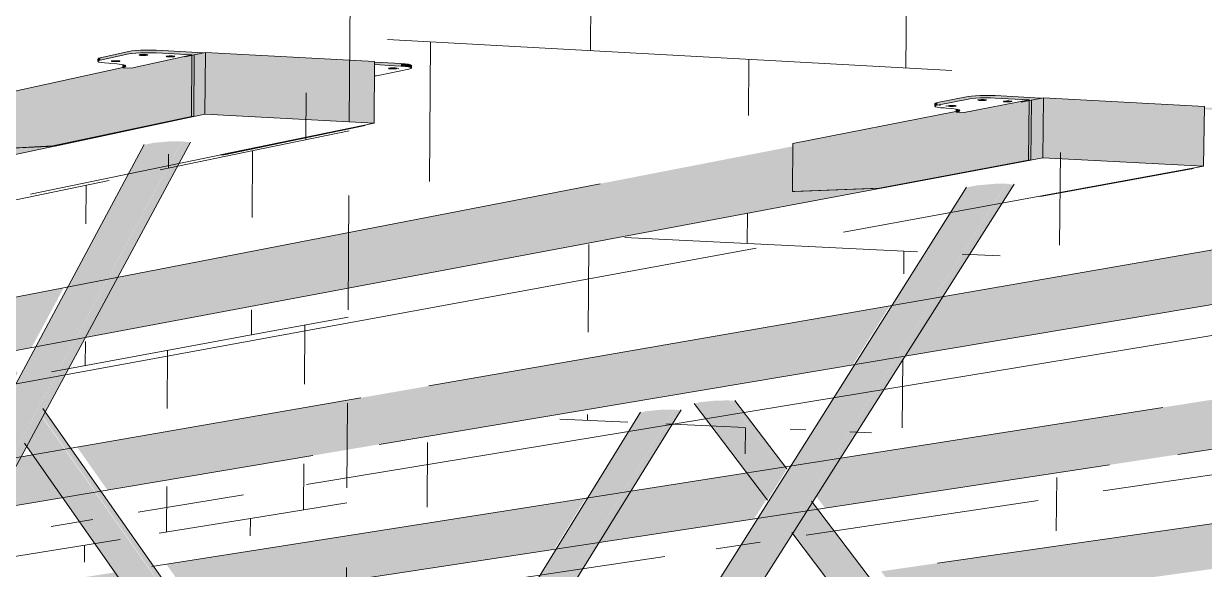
# Model space of a CAD drawing. Header units: inches. Extents: x -4126 to 2305, y -1116 to 12338.
# Drawn here: x 1847.194 to 1847.2845, y -788.2833 to -788.2414 of the extents above; entities that cross this region are included whole.
import ezdxf

# ---------------------------------------------------------------- set-up
doc = ezdxf.new("R2010")
doc.units = ezdxf.units.IN
doc.header["$MEASUREMENT"] = 0
for name, color, linetype, lineweight in [('A-WALL', 113, 'Continuous', 13), ('A-WALL-PATT', 111, 'Continuous', 60), ('S-BEAM', 12, 'Continuous', 9)]:
    doc.layers.add(name, color=color, linetype=linetype, lineweight=lineweight)

# ---------------------------------------------------------------- blocks, each defined once
blk = doc.blocks.new('FP_239-PERSPECTIVE AT RAMP')
at = {"layer": 'A-WALL-PATT', "lineweight": 9}
for p, q in [((-8995.502806, -788.250335), (-8995.502784, -788.246744)), ((-8995.506089, -788.251012), (-8995.499489, -788.24965)), ((-8995.506173, -788.265151), (-8995.499583, -788.263939)), ((-8995.502924, -788.269087), (-8995.502895, -788.264548)), ((-8995.502984, -788.278724), (-8995.502962, -788.275176)), ((-8995.506257, -788.279252), (-8995.499677, -788.27819))]:
    blk.add_line(p, q, dxfattribs=at)
blk = doc.blocks.new('FP_240-PERSPECTIVE AT RAMP')
at = {"layer": 'A-WALL-PATT', "lineweight": 9}
for p, q in [((-8995.480992, -788.243499), (-8995.480874, -788.229258)), ((-8995.456806, -788.24482), (-8995.456658, -788.230719)), ((-8995.496564, -788.242648), (-8995.453273, -788.245014)), ((-8995.493338, -788.253542), (-8995.493262, -788.242828)), ((-8995.468881, -788.24848), (-8995.46884, -788.244163)), ((-8995.445039, -788.258406), (-8995.444956, -788.25132)), ((-8995.468973, -788.258296), (-8995.468952, -788.255996)), ((-8995.478362, -788.257836), (-8995.455909, -788.258936)), ((-8995.48117, -788.26509), (-8995.481115, -788.258374)), ((-8995.456973, -788.260614), (-8995.456955, -788.258884)), ((-8995.452498, -788.259103), (-8995.449577, -788.259246)), ((-8995.457097, -788.272416), (-8995.457042, -788.26716)), ((-8995.481227, -788.271866), (-8995.481223, -788.271396)), ((-8995.48333, -788.271775), (-8995.478139, -788.272)), ((-8995.475206, -788.272127), (-8995.469143, -788.27239)), ((-8995.469125, -788.274427), (-8995.469107, -788.272437)), ((-8995.465677, -788.27254), (-8995.464483, -788.272592)), ((-8995.461108, -788.272738), (-8995.459451, -788.27281)), ((-8995.493517, -788.278507), (-8995.493481, -788.273543)), ((-8995.445294, -788.280321), (-8995.445247, -788.276227))]:
    blk.add_line(p, q, dxfattribs=at)
blk = doc.blocks.new('FP_241-PERSPECTIVE AT RAMP')
at = {"layer": 'A-WALL-PATT', "lineweight": 9}
for p, q in [((-8995.513998, -788.252646), (-8995.506089, -788.251012)), ((-8995.51335, -788.252512), (-8995.513345, -788.25144)), ((-8995.506934, -788.256292), (-8995.506904, -788.251181)), ((-8995.567893, -788.263774), (-8995.517897, -788.253451)), ((-8995.519679, -788.256786), (-8995.519665, -788.253816)), ((-8995.506987, -788.265301), (-8995.506975, -788.263367)), ((-8995.522316, -788.26812), (-8995.506173, -788.265151)), ((-8995.51973, -788.267645), (-8995.519721, -788.265797)), ((-8995.513447, -788.270947), (-8995.513424, -788.266485)), ((-8995.513497, -788.280421), (-8995.513479, -788.276933)), ((-8995.514053, -788.280511), (-8995.506257, -788.279252)), ((-8995.507077, -788.280716), (-8995.507069, -788.279384)), ((-8995.530394, -788.283149), (-8995.517047, -788.280995)), ((-8995.5198, -788.282743), (-8995.519794, -788.281438))]:
    blk.add_line(p, q, dxfattribs=at)

msp = doc.modelspace()

# ---------------------------------------------------------------- hatches: boundary and pattern name
at = {"layer": 'S-BEAM'}
for points in [[(1847.199839, -788.244237), (1847.202025, -788.243752), (1847.202026, -788.243554), (1847.19984, -788.24404)], [(1847.202025, -788.243752), (1847.202258, -788.243713), (1847.203335, -788.243651), (1847.204119, -788.243627), (1847.204096, -788.243469), (1847.202875, -788.243467), (1847.202026, -788.243554), (1847.202025, -788.243711)], [(1847.207012, -788.248559), (1847.207038, -788.243824), (1847.207718, -788.243664), (1847.204119, -788.243469), (1847.204118, -788.243667), (1847.206866, -788.243865), (1847.206867, -788.248552)], [(1847.190004, -788.251112), (1847.196207, -788.250808), (1847.206841, -788.24855), (1847.206824, -788.243824), (1847.202217, -788.244837), (1847.201538, -788.244791), (1847.190019, -788.247328), (1847.190006, -788.250779)], [(1847.199702, -788.24428), (1847.199839, -788.244237), (1847.199839, -788.24404), (1847.199703, -788.244083), (1847.199702, -788.244264)], [(1847.201032, -788.24434), (1847.201265, -788.244286), (1847.201245, -788.24427), (1847.200755, -788.244278), (1847.200756, -788.244327), (1847.200946, -788.244339)], [(1847.203176, -788.243866), (1847.203461, -788.243813), (1847.203411, -788.243798), (1847.203006, -788.243791), (1847.202877, -788.24385), (1847.20309, -788.243865)], [(1847.205235, -788.243977), (1847.20552, -788.243924), (1847.20547, -788.243909), (1847.205065, -788.243902), (1847.204938, -788.243961), (1847.205149, -788.243976)], [(1847.220848, -788.249053), (1847.22088, -788.244336), (1847.207897, -788.243635), (1847.207898, -788.248379), (1847.220005, -788.249009)], [(1847.201569, -788.244803), (1847.201764, -788.244742), (1847.201716, -788.244607), (1847.20157, -788.244607), (1847.201569, -788.244795)], [(1847.222291, -788.244893), (1847.222576, -788.244842), (1847.222565, -788.244832), (1847.222174, -788.244817), (1847.221998, -788.244878), (1847.222205, -788.244893)], [(1847.223696, -788.24482), (1847.223696, -788.244623), (1847.223633, -788.244579), (1847.223218, -788.244506), (1847.222892, -788.244523), (1847.222892, -788.244678), (1847.223634, -788.244777)], [(1847.264032, -788.247674), (1847.266386, -788.247213), (1847.266388, -788.247021), (1847.264034, -788.247482)], [(1847.266386, -788.247213), (1847.267213, -788.247133), (1847.268102, -788.24712), (1847.268465, -788.24709), (1847.268465, -788.24694), (1847.267314, -788.246935), (1847.266388, -788.247021), (1847.266386, -788.247174)], [(1847.271185, -788.251896), (1847.271238, -788.247282), (1847.271972, -788.247129), (1847.268467, -788.24694), (1847.268465, -788.247133), (1847.271075, -788.247316), (1847.271022, -788.251887), (1847.271077, -788.25189)], [(1847.284438, -788.252365), (1847.284496, -788.247768), (1847.272162, -788.247103), (1847.272109, -788.251723), (1847.283555, -788.252319)], [(1847.252909, -788.254298), (1847.259589, -788.254031), (1847.271022, -788.251887), (1847.27103, -788.247282), (1847.265883, -788.248231), (1847.265321, -788.248201), (1847.252945, -788.250608), (1847.252943, -788.250837)], [(1847.263824, -788.247758), (1847.263933, -788.2477), (1847.264032, -788.247674), (1847.264032, -788.247483), (1847.263826, -788.247566), (1847.263824, -788.247748)], [(1847.265148, -788.247772), (1847.265434, -788.247722), (1847.265386, -788.247706), (1847.264917, -788.247713), (1847.264919, -788.247764), (1847.265137, -788.247772)], [(1847.265459, -788.248212), (1847.265753, -788.248094), (1847.265676, -788.248023), (1847.26548, -788.248016), (1847.26546, -788.248056), (1847.265459, -788.248183)], [(1847.267455, -788.247322), (1847.267743, -788.247272), (1847.267695, -788.247255), (1847.267224, -788.247259), (1847.267225, -788.247313), (1847.267372, -788.247321)], [(1847.269411, -788.247427), (1847.269699, -788.247387), (1847.269652, -788.24736), (1847.26918, -788.247365), (1847.269205, -788.24742), (1847.269329, -788.247426)], [(1847.1702, -788.312355), (1847.172979, -788.312017), (1847.206089, -788.250449), (1847.205252, -788.250449), (1847.203926, -788.250565), (1847.203315, -788.250695), (1847.203177, -788.250757), (1847.170429, -788.311927)], [(1847.172979, -788.312017), (1847.173673, -788.311923), (1847.206709, -788.250569), (1847.206613, -788.250516), (1847.2061, -788.25045), (1847.173586, -788.310889)], [(1847.22829, -788.314279), (1847.231218, -788.313968), (1847.269314, -788.253706), (1847.268492, -788.253706), (1847.267097, -788.253825), (1847.266428, -788.253951), (1847.266187, -788.254073), (1847.22881, -788.313452)], [(1847.231218, -788.313968), (1847.231827, -788.313896), (1847.269847, -788.253822), (1847.269786, -788.25377), (1847.269324, -788.253706), (1847.231534, -788.313467)]]:
    msp.add_hatch(color=256, dxfattribs=at).paths.add_polyline_path(points, flags=0)
h = msp.add_hatch(color=256, dxfattribs=at)
h.paths.add_polyline_path([(1846.959864, -788.301005), (1846.966969, -788.299497), (1846.966907, -788.29661), (1846.956828, -788.298825), (1846.956184, -788.300856), (1846.95905, -788.300972)], flags=0)
h.paths.add_polyline_path([(1846.953558, -788.300749), (1846.953965, -788.299455), (1846.952865, -788.299696), (1846.953289, -788.300738)], flags=0)
h.paths.add_polyline_path([(1846.969894, -788.298877), (1846.97554, -788.297679), (1846.976071, -788.296096), (1846.975481, -788.294725), (1846.969845, -788.295964), (1846.969891, -788.298674)], flags=0)
h.paths.add_polyline_path([(1846.979282, -788.296885), (1846.987081, -788.29523), (1846.985851, -788.292445), (1846.979214, -788.293905), (1846.9787, -788.295542)], flags=0)
h.paths.add_polyline_path([(1846.990871, -788.294425), (1846.995673, -788.293406), (1846.99687, -788.290023), (1846.990825, -788.291352), (1846.990842, -788.292452)], flags=0)
h.paths.add_polyline_path([(1846.99891, -788.292719), (1847.011035, -788.290146), (1847.010993, -788.286919), (1847.000127, -788.289307), (1846.998972, -788.292544)], flags=0)
h.paths.add_polyline_path([(1847.014273, -788.289459), (1847.01576, -788.289144), (1847.017086, -788.285579), (1847.014232, -788.286207), (1847.014233, -788.286272)], flags=0)
h.paths.add_polyline_path([(1847.01866, -788.288528), (1847.025338, -788.287111), (1847.02388, -788.284086), (1847.020005, -788.284938), (1847.019482, -788.286333)], flags=0)
h.paths.add_polyline_path([(1847.028308, -788.286481), (1847.02985, -788.286154), (1847.028364, -788.2831), (1847.026832, -788.283437), (1847.028286, -788.286436)], flags=0)
h.paths.add_polyline_path([(1847.032392, -788.285614), (1847.049544, -788.281975), (1847.051102, -788.278102), (1847.03089, -788.282545)], flags=0)
h.paths.add_polyline_path([(1847.05329, -788.28118), (1847.065243, -788.278643), (1847.066915, -788.274626), (1847.054875, -788.277273)], flags=0)
h.paths.add_polyline_path([(1847.068544, -788.277943), (1847.08283, -788.274911), (1847.080993, -788.271532), (1847.07024, -788.273895), (1847.070166, -788.274072)], flags=0)
h.paths.add_polyline_path([(1847.085688, -788.274305), (1847.127603, -788.26541), (1847.129768, -788.26081), (1847.08383, -788.270908), (1847.085665, -788.274263)], flags=0)
h.paths.add_polyline_path([(1847.13143, -788.264598), (1847.196188, -788.250825), (1847.190005, -788.251109), (1847.190004, -788.247569), (1847.133627, -788.259961), (1847.13166, -788.264111)], flags=0)
h.paths.add_polyline_path([(1847.207012, -788.248559), (1847.207871, -788.248377), (1847.207897, -788.243635), (1847.207038, -788.243851), (1847.207012, -788.24855)], flags=0)
h = msp.add_hatch(color=256, dxfattribs=at)
h.paths.add_polyline_path([(1847.220146, -788.249242), (1847.220145, -788.249196), (1847.220009, -788.249235)], flags=0)
h.paths.add_polyline_path([(1847.222891, -788.244678), (1847.222892, -788.244482), (1847.220884, -788.244374), (1847.220884, -788.24457), (1847.222509, -788.244658)], flags=0)
h = msp.add_hatch(color=256, dxfattribs=at)
h.paths.add_polyline_path([(1847.002696, -788.302227), (1847.010833, -788.300701), (1847.010796, -788.297854), (1847.000097, -788.299932), (1847.001106, -788.302164), (1847.002193, -788.302207)], flags=0)
h.paths.add_polyline_path([(1846.998821, -788.302074), (1846.998037, -788.300332), (1846.995457, -788.300833), (1846.995067, -788.301926), (1846.997782, -788.302033)], flags=0)
h.paths.add_polyline_path([(1847.014074, -788.300094), (1847.026639, -788.297738), (1847.027874, -788.294538), (1847.014917, -788.297054), (1847.014065, -788.299333)], flags=0)
h.paths.add_polyline_path([(1847.029209, -788.297257), (1847.030115, -788.297087), (1847.029649, -788.296121)], flags=0)
h.paths.add_polyline_path([(1847.033156, -788.296517), (1847.034735, -788.296221), (1847.033394, -788.293466), (1847.031824, -788.293771), (1847.032693, -788.295564)], flags=0)
h.paths.add_polyline_path([(1847.037338, -788.295733), (1847.03819, -788.295573), (1847.036801, -788.292805), (1847.035983, -788.292964), (1847.0368, -788.294633)], flags=0)
h.paths.add_polyline_path([(1847.040466, -788.295146), (1847.043984, -788.294487), (1847.045325, -788.291149), (1847.039113, -788.2924)], flags=0)
h.paths.add_polyline_path([(1847.047648, -788.2938), (1847.059333, -788.291609), (1847.060771, -788.28815), (1847.049012, -788.290434)], flags=0)
h.paths.add_polyline_path([(1847.062559, -788.291005), (1847.071279, -788.28937), (1847.072795, -788.285815), (1847.064018, -788.28752), (1847.062736, -788.290582)], flags=0)
h.paths.add_polyline_path([(1847.07416, -788.28883), (1847.085327, -788.286737), (1847.083687, -788.2837), (1847.075695, -788.285252), (1847.075238, -788.286318)], flags=0)
h.paths.add_polyline_path([(1847.087852, -788.286263), (1847.089077, -788.286034), (1847.087414, -788.282977), (1847.086197, -788.283213)], flags=0)
h.paths.add_polyline_path([(1847.092013, -788.285483), (1847.120201, -788.280199), (1847.122057, -788.27625), (1847.090331, -788.28241)], flags=0)
h.paths.add_polyline_path([(1847.12393, -788.2795), (1847.125983, -788.279115), (1847.127883, -788.275119), (1847.125815, -788.27552), (1847.125025, -788.277188)], flags=0)
h.paths.add_polyline_path([(1847.12926, -788.278501), (1847.14341, -788.275848), (1847.14139, -788.272496), (1847.131184, -788.274478)], flags=0)
h.paths.add_polyline_path([(1847.146297, -788.275307), (1847.194589, -788.266254), (1847.197031, -788.261692), (1847.144257, -788.271939), (1847.145625, -788.274197)], flags=0)
h.paths.add_polyline_path([(1847.198381, -788.265544), (1847.259564, -788.254048), (1847.25291, -788.254295), (1847.252909, -788.250841), (1847.200855, -788.260949), (1847.200047, -788.262449)], flags=0)
h.paths.add_polyline_path([(1847.271185, -788.251896), (1847.272109, -788.251723), (1847.272162, -788.247103), (1847.271238, -788.247282), (1847.271185, -788.251887)], flags=0)
h = msp.add_hatch(color=256, dxfattribs=at)
h.paths.add_polyline_path([(1847.283664, -788.252545), (1847.283663, -788.252505), (1847.283563, -788.252539)], flags=0)
h.paths.add_polyline_path([(1847.2863, -788.248093), (1847.286303, -788.247902), (1847.284502, -788.247854), (1847.284504, -788.247997), (1847.285858, -788.24807)], flags=0)
h = msp.add_hatch(color=256, dxfattribs=at)
h.paths.add_polyline_path([(1847.005819, -788.309859), (1847.007164, -788.309634), (1847.007779, -788.307975), (1847.005793, -788.30789), (1847.0058, -788.308424)], flags=0)
h.paths.add_polyline_path([(1847.009958, -788.309165), (1847.015475, -788.308238), (1847.010367, -788.308068), (1847.010221, -788.308461)], flags=0)
h.paths.add_polyline_path([(1847.030149, -788.305775), (1847.033968, -788.305134), (1847.03277, -788.30265), (1847.030119, -788.303111), (1847.030138, -788.304786)], flags=0)
h.paths.add_polyline_path([(1847.037794, -788.304491), (1847.038676, -788.304343), (1847.037424, -788.30184), (1847.036503, -788.302001), (1847.037748, -788.304403)], flags=0)
h.paths.add_polyline_path([(1847.044518, -788.303363), (1847.05476, -788.301643), (1847.056021, -788.298606), (1847.044476, -788.300614), (1847.043884, -788.302077)], flags=0)
h.paths.add_polyline_path([(1847.040484, -788.30217), (1847.040856, -788.301244), (1847.040095, -788.301376), (1847.040223, -788.301637)], flags=0)
h.paths.add_polyline_path([(1847.057929, -788.301111), (1847.066492, -788.299674), (1847.067821, -788.296555), (1847.059208, -788.298052), (1847.057952, -788.301056)], flags=0)
h.paths.add_polyline_path([(1847.069968, -788.29909), (1847.079251, -788.297532), (1847.077726, -788.294832), (1847.071405, -788.295931), (1847.070162, -788.298664)], flags=0)
h.paths.add_polyline_path([(1847.081492, -788.297155), (1847.0903, -788.295677), (1847.088803, -788.292906), (1847.079954, -788.294445)], flags=0)
h.paths.add_polyline_path([(1847.09288, -788.295243), (1847.094131, -788.295033), (1847.092613, -788.292243), (1847.091369, -788.29246), (1847.092785, -788.295069)], flags=0)
h.paths.add_polyline_path([(1847.097131, -788.29453), (1847.114486, -788.291616), (1847.116111, -788.288157), (1847.095596, -788.291725), (1847.0971, -788.294473)], flags=0)
h.paths.add_polyline_path([(1847.123365, -788.290126), (1847.132026, -788.288671), (1847.130177, -788.285711), (1847.125048, -788.286603), (1847.123648, -788.289533)], flags=0)
h.paths.add_polyline_path([(1847.13457, -788.288244), (1847.149716, -788.285702), (1847.147868, -788.282635), (1847.132704, -788.285272), (1847.133367, -788.286328)], flags=0)
h.paths.add_polyline_path([(1847.152673, -788.285205), (1847.179438, -788.280712), (1847.181642, -788.276762), (1847.150806, -788.282124)], flags=0)
h.paths.add_polyline_path([(1847.182713, -788.280162), (1847.187311, -788.27939), (1847.189442, -788.275405), (1847.184943, -788.276188), (1847.183073, -788.27952)], flags=0)
h.paths.add_polyline_path([(1847.191018, -788.278768), (1847.197448, -788.277688), (1847.195153, -788.274412), (1847.193176, -788.274756), (1847.191637, -788.277616)], flags=0)
h.paths.add_polyline_path([(1847.200385, -788.277195), (1847.257532, -788.267601), (1847.260384, -788.263069), (1847.198069, -788.273905), (1847.200196, -788.276927)], flags=0)
h.paths.add_polyline_path([(1847.261413, -788.26695), (1847.31986, -788.257114), (1847.312788, -788.257328), (1847.31284, -788.253947), (1847.2643, -788.262388)], flags=0)
h.paths.add_polyline_path([(1847.332189, -788.255068), (1847.33317, -788.254903), (1847.333247, -788.250399), (1847.332266, -788.250569), (1847.332189, -788.255059)], flags=0)
h = msp.add_hatch(color=256, dxfattribs=at)
h.paths.add_polyline_path([(1847.082679, -788.30484), (1847.083419, -788.304728), (1847.08267, -788.303401), (1847.082679, -788.304833)], flags=0)
h.paths.add_polyline_path([(1847.085701, -788.304381), (1847.094405, -788.303058), (1847.093029, -788.30051), (1847.084285, -788.301887)], flags=0)
h.paths.add_polyline_path([(1847.097031, -788.302658), (1847.098305, -788.302465), (1847.096908, -788.299899), (1847.095641, -788.300099), (1847.096999, -788.302599)], flags=0)
h.paths.add_polyline_path([(1847.101358, -788.302001), (1847.109956, -788.300665), (1847.111386, -788.29762), (1847.099946, -788.299421)], flags=0)
h.paths.add_polyline_path([(1847.118678, -788.299368), (1847.126035, -788.29825), (1847.124395, -788.295572), (1847.120174, -788.296236), (1847.119021, -788.298651)], flags=0)
h.paths.add_polyline_path([(1847.128298, -788.297906), (1847.137213, -788.296551), (1847.135508, -788.293822), (1847.126645, -788.295217)], flags=0)
h.paths.add_polyline_path([(1847.139808, -788.296156), (1847.154935, -788.293857), (1847.153232, -788.291031), (1847.138088, -788.293416)], flags=0)
h.paths.add_polyline_path([(1847.157952, -788.293398), (1847.168317, -788.291823), (1847.170234, -788.288354), (1847.156231, -788.290559), (1847.157409, -788.292503)], flags=0)
h.paths.add_polyline_path([(1847.171161, -788.29139), (1847.173447, -788.291043), (1847.1754, -788.287541), (1847.173099, -788.287903)], flags=0)
h.paths.add_polyline_path([(1847.17666, -788.290554), (1847.181535, -788.289813), (1847.182063, -788.288826), (1847.180635, -788.286717), (1847.178635, -788.287032)], flags=0)
h.paths.add_polyline_path([(1847.185189, -788.289258), (1847.204052, -788.28639), (1847.201931, -788.283364), (1847.18709, -788.2857), (1847.185182, -788.289248)], flags=0)
h.paths.add_polyline_path([(1847.18331, -788.286493), (1847.183426, -788.286277), (1847.183189, -788.286315)], flags=0)
h.paths.add_polyline_path([(1847.207057, -788.285934), (1847.234659, -788.281738), (1847.23706, -788.277833), (1847.204915, -788.282894)], flags=0)
h.paths.add_polyline_path([(1847.237949, -788.281238), (1847.249978, -788.279409), (1847.251228, -788.277422), (1847.249997, -788.275796), (1847.240377, -788.277311)], flags=0)
h.paths.add_polyline_path([(1847.255414, -788.278583), (1847.318053, -788.269061), (1847.321141, -788.264595), (1847.256328, -788.274799), (1847.254606, -788.277521)], flags=0)
h.paths.add_polyline_path([(1847.321954, -788.268468), (1847.377297, -788.260035), (1847.369852, -788.260218), (1847.36992, -788.256915), (1847.325076, -788.263975)], flags=0)
h.paths.add_polyline_path([(1847.390253, -788.258086), (1847.391284, -788.25793), (1847.391384, -788.253535), (1847.390352, -788.253698), (1847.390253, -788.258078)], flags=0)
h = msp.add_hatch(color=256, dxfattribs=at)
h.paths.add_polyline_path([(1847.070324, -788.312903), (1847.071052, -788.312802), (1847.072159, -788.31041), (1847.070307, -788.310676), (1847.070309, -788.310899)], flags=0)
h.paths.add_polyline_path([(1847.073107, -788.312516), (1847.079225, -788.311664), (1847.078054, -788.309562), (1847.074223, -788.310113), (1847.073847, -788.310923)], flags=0)
h.paths.add_polyline_path([(1847.081069, -788.311407), (1847.082598, -788.311194), (1847.081412, -788.309079), (1847.079891, -788.309298), (1847.080826, -788.310971)], flags=0)
h.paths.add_polyline_path([(1847.084651, -788.310908), (1847.086826, -788.310606), (1847.085621, -788.308473), (1847.083457, -788.308785), (1847.083928, -788.309623)], flags=0)
h.paths.add_polyline_path([(1847.089142, -788.310283), (1847.09776, -788.309083), (1847.096579, -788.306897), (1847.087926, -788.308142), (1847.088259, -788.308727)], flags=0)
h.paths.add_polyline_path([(1847.100424, -788.308712), (1847.101715, -788.308533), (1847.100517, -788.306331), (1847.099231, -788.306516)], flags=0)
h.paths.add_polyline_path([(1847.104812, -788.308101), (1847.106335, -788.307889), (1847.10754, -788.305321), (1847.1036, -788.305887), (1847.104791, -788.308062)], flags=0)
h.paths.add_polyline_path([(1847.11496, -788.306688), (1847.121233, -788.305815), (1847.119866, -788.303548), (1847.116208, -788.304074), (1847.115892, -788.304736)], flags=0)
h.paths.add_polyline_path([(1847.123272, -788.305531), (1847.130102, -788.30458), (1847.128692, -788.302278), (1847.121895, -788.303256), (1847.123087, -788.305225)], flags=0)
h.paths.add_polyline_path([(1847.132402, -788.30426), (1847.140135, -788.303184), (1847.1415, -788.303193), (1847.141578, -788.303182), (1847.139996, -788.300652), (1847.130981, -788.301949), (1847.131778, -788.303245)], flags=0)
h.paths.add_polyline_path([(1847.144218, -788.302816), (1847.159327, -788.300718), (1847.157747, -788.298099), (1847.142622, -788.300274)], flags=0)
h.paths.add_polyline_path([(1847.162393, -788.300292), (1847.16353, -788.300134), (1847.165252, -788.297019), (1847.163727, -788.297239), (1847.16221, -788.299991)], flags=0)
h.paths.add_polyline_path([(1847.166331, -788.299745), (1847.168582, -788.299432), (1847.169886, -788.297094), (1847.16944, -788.296417), (1847.16807, -788.296614), (1847.166949, -788.298633)], flags=0)
h.paths.add_polyline_path([(1847.173472, -788.298753), (1847.176841, -788.298285), (1847.178539, -788.295108), (1847.173518, -788.29583), (1847.17261, -788.297449), (1847.173423, -788.29868)], flags=0)
h.paths.add_polyline_path([(1847.160991, -788.297981), (1847.161199, -788.297602), (1847.160797, -788.29766)], flags=0)
h.paths.add_polyline_path([(1847.180427, -788.297787), (1847.187788, -788.296765), (1847.185945, -788.294043), (1847.182147, -788.294589)], flags=0)
h.paths.add_polyline_path([(1847.190405, -788.296402), (1847.209624, -788.293732), (1847.207652, -788.29092), (1847.188547, -788.293668)], flags=0)
h.paths.add_polyline_path([(1847.212687, -788.293307), (1847.217098, -788.292695), (1847.219169, -788.289264), (1847.210695, -788.290483), (1847.212123, -788.292508)], flags=0)
h.paths.add_polyline_path([(1847.219951, -788.292298), (1847.228816, -788.291043), (1847.230046, -788.289042), (1847.229163, -788.287826), (1847.222043, -788.28885)], flags=0)
h.paths.add_polyline_path([(1847.233862, -788.290366), (1847.243856, -788.288978), (1847.246055, -788.285397), (1847.23421, -788.2871), (1847.232958, -788.289126), (1847.233187, -788.289441)], flags=0)
h.paths.add_polyline_path([(1847.247589, -788.28846), (1847.258987, -788.286877), (1847.256704, -788.283865), (1847.249874, -788.284847), (1847.248931, -788.286337)], flags=0)
h.paths.add_polyline_path([(1847.262014, -788.286457), (1847.287545, -788.282911), (1847.290127, -788.279057), (1847.259711, -788.283432), (1847.262, -788.286438)], flags=0)
h.paths.add_polyline_path([(1847.290853, -788.282452), (1847.305102, -788.280473), (1847.302509, -788.277276), (1847.29346, -788.278578)], flags=0)
h.paths.add_polyline_path([(1847.308092, -788.280058), (1847.310694, -788.279696), (1847.313456, -788.275701), (1847.305478, -788.276849)], flags=0)
h.paths.add_polyline_path([(1847.314521, -788.279165), (1847.375698, -788.270669), (1847.378997, -788.266274), (1847.317313, -788.275147)], flags=0)
h.paths.add_polyline_path([(1847.379612, -788.270125), (1847.432072, -788.262822), (1847.424296, -788.262976), (1847.42438, -788.259746), (1847.382945, -788.265706)], flags=0)
h.paths.add_polyline_path([(1847.445584, -788.260963), (1847.44666, -788.260814), (1847.44678, -788.256524), (1847.445703, -788.256679), (1847.445584, -788.260955)], flags=0)
h = msp.add_hatch(color=256, dxfattribs=at)
h.paths.add_polyline_path([(1847.222889, -788.314834), (1847.225595, -788.314512), (1847.19522, -788.271366), (1847.194023, -788.273596), (1847.217881, -788.307661), (1847.22068, -788.307766), (1847.220678, -788.311674), (1847.222585, -788.3144)], flags=0)
h.paths.add_polyline_path([(1847.192104, -788.270855), (1847.193313, -788.268588), (1847.192796, -788.267884), (1847.191659, -788.267905), (1847.190599, -788.268026), (1847.190253, -788.268128), (1847.190251, -788.268208), (1847.191527, -788.27003)], flags=0)
h = msp.add_hatch(color=256, dxfattribs=at)
h.paths.add_polyline_path([(1847.225618, -788.314544), (1847.226065, -788.314489), (1847.195418, -788.270993), (1847.19524, -788.271329), (1847.224818, -788.313406)], flags=0)
h.paths.add_polyline_path([(1847.193313, -788.268588), (1847.193511, -788.26821), (1847.193268, -788.267936), (1847.192818, -788.267884), (1847.193059, -788.268227)], flags=0)
h = msp.add_hatch(color=256, dxfattribs=at)
h.paths.add_polyline_path([(1847.280058, -788.316386), (1847.282878, -788.316118), (1847.281607, -788.314445), (1847.278797, -788.314719), (1847.279369, -788.315475)], flags=0)
h.paths.add_polyline_path([(1847.277782, -788.30941), (1847.254188, -788.278347), (1847.252864, -788.280442), (1847.274713, -788.309298), (1847.277495, -788.309401)], flags=0)
h.paths.add_polyline_path([(1847.250995, -788.277971), (1847.252311, -788.275876), (1847.248071, -788.270322), (1847.246948, -788.270343), (1847.245854, -788.270459), (1847.245465, -788.270556), (1847.245419, -788.2706), (1847.249767, -788.276347)], flags=0)
h = msp.add_hatch(color=256, dxfattribs=at)
h.paths.add_polyline_path([(1847.282878, -788.316118), (1847.28327, -788.316074), (1847.281962, -788.314406), (1847.281607, -788.314445)], flags=0)
h.paths.add_polyline_path([(1847.278211, -788.309418), (1847.25436, -788.278073), (1847.254188, -788.278347), (1847.277782, -788.30941), (1847.278188, -788.309419)], flags=0)
h.paths.add_polyline_path([(1847.252311, -788.275876), (1847.252495, -788.275581), (1847.248508, -788.270372), (1847.248092, -788.270323), (1847.251454, -788.274748)], flags=0)
h = msp.add_hatch(color=256, dxfattribs=at)
h.paths.add_polyline_path([(1847.209476, -788.32289), (1847.21197, -788.322653), (1847.213027, -788.320942), (1847.210524, -788.321186), (1847.20956, -788.322752)], flags=0)
h.paths.add_polyline_path([(1847.214229, -788.315163), (1847.216763, -788.314892), (1847.218488, -788.312101), (1847.215939, -788.312383), (1847.215265, -788.313478)], flags=0)
h.paths.add_polyline_path([(1847.221539, -788.307161), (1847.243849, -788.271026), (1847.242733, -788.271046), (1847.241639, -788.271161), (1847.241256, -788.271258), (1847.241212, -788.2713), (1847.22027, -788.305373), (1847.221429, -788.307007)], flags=0)
h = msp.add_hatch(color=256, dxfattribs=at)
h.paths.add_polyline_path([(1847.21197, -788.322653), (1847.212505, -788.322596), (1847.213563, -788.320884), (1847.213027, -788.320942), (1847.21216, -788.322345)], flags=0)
h.paths.add_polyline_path([(1847.216763, -788.314892), (1847.217322, -788.314804), (1847.218971, -788.312042), (1847.218488, -788.312101), (1847.217319, -788.313992)], flags=0)
h.paths.add_polyline_path([(1847.221814, -788.307539), (1847.244296, -788.271091), (1847.244268, -788.271074), (1847.243858, -788.271026), (1847.221539, -788.307161), (1847.221785, -788.3075)], flags=0)

# ---------------------------------------------------------------- linework, layer by layer
at = {"layer": 'A-WALL'}
for p, q in [((1847.219843, -788.11066), (1847.218935, -788.248966)), ((1847.218898, -788.254603), (1847.218841, -788.263387)), ((1847.218794, -788.270537), (1847.218751, -788.277039)), ((1847.218711, -788.283137), (1847.218679, -788.288028))]:
    msp.add_line(p, q, dxfattribs=at)
at = {"layer": 'S-BEAM'}
for p, q in [((1847.202026, -788.243554), (1847.19984, -788.24404)), ((1847.204606, -788.243496), (1847.204119, -788.243469)), ((1847.206867, -788.243618), (1847.204606, -788.243496)), ((1847.199665, -788.244322), (1847.199666, -788.244125)), ((1847.202025, -788.243752), (1847.199839, -788.244237)), ((1847.200641, -788.244478), (1847.200499, -788.244467)), ((1847.206866, -788.243815), (1847.202217, -788.244837)), ((1847.204118, -788.243667), (1847.204605, -788.243693)), ((1847.204605, -788.243693), (1847.206866, -788.243815)), ((1847.207897, -788.243635), (1847.206324, -788.243981)), ((1847.206866, -788.243815), (1847.206841, -788.24855)), ((1847.20772, -788.243664), (1847.206867, -788.243618)), ((1847.207012, -788.248559), (1847.207038, -788.243824)), ((1847.207897, -788.243635), (1847.207871, -788.248377)), ((1847.22088, -788.244336), (1847.207897, -788.243635)), ((1847.220848, -788.249053), (1847.22088, -788.244336)), ((1847.222413, -788.244456), (1847.220884, -788.244374)), ((1847.222892, -788.244482), (1847.222413, -788.244456)), ((1847.201559, -788.244787), (1847.190019, -788.247328)), ((1847.20157, -788.244607), (1847.201569, -788.244803)), ((1847.202217, -788.244837), (1847.201569, -788.244803)), ((1847.201654, -788.244586), (1847.20157, -788.244607)), ((1847.220883, -788.24457), (1847.222411, -788.244652)), ((1847.223509, -788.244907), (1847.221266, -788.245384)), ((1847.222411, -788.244652), (1847.222891, -788.244678)), ((1847.222743, -788.244875), (1847.222687, -788.244887)), ((1847.223696, -788.244632), (1847.223695, -788.244828)), ((1847.266388, -788.247021), (1847.264034, -788.247482)), ((1847.268465, -788.247133), (1847.268927, -788.247158)), ((1847.268929, -788.246965), (1847.268467, -788.24694)), ((1847.268927, -788.247158), (1847.271075, -788.247273)), ((1847.271077, -788.247081), (1847.268929, -788.246965)), ((1847.272162, -788.247103), (1847.270446, -788.247436)), ((1847.271974, -788.247129), (1847.271077, -788.247081)), ((1847.272162, -788.247103), (1847.272109, -788.251723)), ((1847.284496, -788.247768), (1847.272162, -788.247103)), ((1847.263822, -788.247764), (1847.263824, -788.247572)), ((1847.266386, -788.247213), (1847.264032, -788.247674)), ((1847.264154, -788.247667), (1847.264255, -788.247678)), ((1847.264703, -788.247903), (1847.264569, -788.247893)), ((1847.264705, -788.247712), (1847.264704, -788.247774)), ((1847.26485, -788.24772), (1847.264934, -788.247726)), ((1847.265461, -788.248021), (1847.265459, -788.248212)), ((1847.265587, -788.247992), (1847.265461, -788.248021)), ((1847.271075, -788.247273), (1847.266074, -788.248245)), ((1847.271075, -788.247273), (1847.271022, -788.251887)), ((1847.271185, -788.251896), (1847.271238, -788.247282)), ((1847.284438, -788.252365), (1847.284496, -788.247768)), ((1847.093781, -788.272587), (1847.207871, -788.248377)), ((1847.206841, -788.24855), (1847.196207, -788.250808)), ((1847.207012, -788.248559), (1847.196377, -788.250816)), ((1847.206841, -788.24855), (1847.207012, -788.248559)), ((1847.207871, -788.248377), (1847.220848, -788.249053)), ((1847.265451, -788.248175), (1847.252945, -788.250608)), ((1847.266074, -788.248245), (1847.265459, -788.248212)), ((1847.194498, -788.254502), (1847.220848, -788.249053)), ((1847.219976, -788.249233), (1847.209173, -788.251467)), ((1847.220146, -788.249242), (1847.209341, -788.251476)), ((1847.219976, -788.249233), (1847.220146, -788.249242)), ((1847.170188, -788.312359), (1847.203203, -788.250689)), ((1847.206765, -788.250508), (1847.173684, -788.311926)), ((1847.196207, -788.250808), (1847.190004, -788.251112)), ((1847.196377, -788.250816), (1847.196207, -788.250808)), ((1847.252945, -788.250608), (1847.252909, -788.254298)), ((1847.190172, -788.25112), (1847.196377, -788.250816)), ((1847.209052, -788.25149), (1847.209341, -788.251476)), ((1847.209341, -788.251476), (1847.209173, -788.251467)), ((1847.158015, -788.273111), (1847.272109, -788.251723)), ((1847.256837, -788.257422), (1847.284438, -788.252365)), ((1847.271022, -788.251887), (1847.259582, -788.254033)), ((1847.271185, -788.251896), (1847.259743, -788.254041)), ((1847.271022, -788.251887), (1847.271185, -788.251896)), ((1847.283503, -788.252536), (1847.271912, -788.25466)), ((1847.283664, -788.252545), (1847.272071, -788.254668)), ((1847.272109, -788.251723), (1847.284438, -788.252365)), ((1847.283503, -788.252536), (1847.283664, -788.252545)), ((1847.238169, -788.253703), (1847.161177, -788.268654)), ((1847.228283, -788.314283), (1847.266251, -788.253966)), ((1847.269902, -788.253748), (1847.23183, -788.313899)), ((1847.259582, -788.254033), (1847.252909, -788.254298)), ((1847.252909, -788.254298), (1847.253069, -788.254306)), ((1847.253069, -788.254306), (1847.259743, -788.254041)), ((1847.259743, -788.254041), (1847.259582, -788.254033)), ((1847.22123, -788.273696), (1847.33317, -788.254903)), ((1847.271797, -788.254679), (1847.272071, -788.254668)), ((1847.272071, -788.254668), (1847.271912, -788.25466)), ((1847.297511, -788.256613), (1847.225025, -788.269218)), ((1847.282469, -788.27447), (1847.391284, -788.25793)), ((1847.152782, -788.276488), (1847.250132, -788.258651)), ((1847.215648, -788.276773), (1847.310376, -788.261192)), ((1847.276744, -788.27727), (1847.367808, -788.263681)), ((1847.219827, -788.270122), (1847.147347, -788.282725)), ((1847.250992, -788.277977), (1847.245371, -788.270548)), ((1847.248507, -788.270336), (1847.252495, -788.275583)), ((1847.195435, -788.270951), (1847.226064, -788.314493)), ((1847.281316, -788.270865), (1847.203796, -788.28307)), ((1847.220257, -788.305357), (1847.241259, -788.271218)), ((1847.244371, -788.271059), (1847.221815, -788.307545)), ((1847.340138, -788.271863), (1847.264028, -788.282811)), ((1847.217866, -788.307664), (1847.194019, -788.273596)), ((1847.149781, -788.285691), (1847.21614, -788.27455)), ((1847.202862, -788.286571), (1847.277228, -788.275267)), ((1847.20274, -788.278896), (1847.210836, -788.277565)), ((1847.253964, -788.280669), (1847.271763, -788.278013)), ((1847.254372, -788.278054), (1847.278213, -788.309423)), ((1847.196079, -788.279992), (1847.199262, -788.279469)), ((1847.274688, -788.309299), (1847.252861, -788.280448)), ((1847.247067, -788.281698), (1847.250442, -788.281194)), ((1847.203515, -788.288196), (1847.243131, -788.282285))]:
    msp.add_line(p, q, dxfattribs=at)
for points in [[(1847.204119, -788.243469, 0), (1847.203739, -788.243456, 0), (1847.203335, -788.243454, 0), (1847.202936, -788.243464, 0), (1847.202569, -788.243485, 0), (1847.202258, -788.243516, 0), (1847.202026, -788.243554, 0)], [(1847.19984, -788.24404, 0), (1847.199703, -788.244083, 0), (1847.199668, -788.244129, 0)], [(1847.200499, -788.244467, 0), (1847.200169, -788.244443, 0), (1847.199909, -788.24441, 0), (1847.199738, -788.244369, 0), (1847.199668, -788.244325, 0), (1847.199702, -788.24428, 0), (1847.199839, -788.244237, 0)], [(1847.20072, -788.244286, 0), (1847.20069, -788.244296, 0), (1847.200682, -788.244305, 0), (1847.200697, -788.244315, 0), (1847.200735, -788.244324, 0), (1847.200791, -788.244331, 0), (1847.200863, -788.244336, 0), (1847.200945, -788.244339, 0), (1847.201032, -788.24434, 0), (1847.201119, -788.244338, 0), (1847.201198, -788.244333, 0), (1847.201265, -788.244326, 0), (1847.201315, -788.244318, 0)], [(1847.201315, -788.244318, 0), (1847.201345, -788.244309, 0), (1847.201353, -788.244299, 0), (1847.201338, -788.244289, 0), (1847.201301, -788.244281, 0), (1847.201244, -788.244273, 0), (1847.201172, -788.244268, 0), (1847.20109, -788.244265, 0), (1847.201003, -788.244265, 0), (1847.200916, -788.244267, 0), (1847.200837, -788.244271, 0), (1847.20077, -788.244278, 0), (1847.20072, -788.244286, 0)], [(1847.202025, -788.243752, 0), (1847.202257, -788.243713, 0), (1847.202568, -788.243682, 0), (1847.202935, -788.243661, 0), (1847.203334, -788.243651, 0), (1847.203738, -788.243653, 0), (1847.204118, -788.243667, 0)], [(1847.202863, -788.243812, 0), (1847.202833, -788.243821, 0), (1847.202825, -788.243831, 0), (1847.20284, -788.243841, 0), (1847.202877, -788.24385, 0), (1847.202934, -788.243857, 0), (1847.203006, -788.243862, 0), (1847.203088, -788.243865, 0), (1847.203176, -788.243866, 0), (1847.203263, -788.243864, 0), (1847.203342, -788.243859, 0), (1847.20341, -788.243852, 0), (1847.20346, -788.243844, 0)], [(1847.20346, -788.243844, 0), (1847.203491, -788.243835, 0), (1847.203498, -788.243825, 0), (1847.203483, -788.243815, 0), (1847.203446, -788.243806, 0), (1847.20339, -788.243799, 0), (1847.203318, -788.243793, 0), (1847.203235, -788.24379, 0), (1847.203147, -788.24379, 0), (1847.203061, -788.243792, 0), (1847.202981, -788.243797, 0), (1847.202913, -788.243803, 0), (1847.202863, -788.243812, 0)], [(1847.204923, -788.243923, 0), (1847.204893, -788.243932, 0), (1847.204885, -788.243942, 0), (1847.2049, -788.243952, 0), (1847.204937, -788.24396, 0), (1847.204993, -788.243968, 0), (1847.205065, -788.243973, 0), (1847.205148, -788.243976, 0), (1847.205235, -788.243977, 0), (1847.205322, -788.243974, 0), (1847.205402, -788.24397, 0), (1847.205469, -788.243963, 0), (1847.20552, -788.243955, 0)], [(1847.20552, -788.243955, 0), (1847.20555, -788.243945, 0), (1847.205558, -788.243935, 0), (1847.205543, -788.243926, 0), (1847.205506, -788.243917, 0), (1847.20545, -788.24391, 0), (1847.205378, -788.243904, 0), (1847.205295, -788.243901, 0), (1847.205208, -788.243901, 0), (1847.205121, -788.243903, 0), (1847.205041, -788.243908, 0), (1847.204974, -788.243914, 0), (1847.204923, -788.243923, 0)], [(1847.201569, -788.244803, 0), (1847.201764, -788.244742, 0), (1847.201813, -788.244678, 0), (1847.201714, -788.244616, 0), (1847.201474, -788.244559, 0), (1847.201107, -788.244512, 0), (1847.200641, -788.244478, 0)], [(1847.221988, -788.24484, 0), (1847.221956, -788.24485, 0), (1847.221947, -788.244859, 0), (1847.221961, -788.244869, 0), (1847.221997, -788.244878, 0), (1847.222052, -788.244885, 0), (1847.222123, -788.24489, 0), (1847.222204, -788.244893, 0), (1847.222291, -788.244893, 0), (1847.222377, -788.244891, 0), (1847.222457, -788.244887, 0), (1847.222525, -788.24488, 0), (1847.222576, -788.244872, 0)], [(1847.222576, -788.244872, 0), (1847.222607, -788.244863, 0), (1847.222617, -788.244853, 0), (1847.222603, -788.244843, 0), (1847.222567, -788.244835, 0), (1847.222512, -788.244827, 0), (1847.222441, -788.244822, 0), (1847.22236, -788.244819, 0), (1847.222273, -788.244819, 0), (1847.222187, -788.244821, 0), (1847.222107, -788.244825, 0), (1847.222039, -788.244832, 0), (1847.221988, -788.24484, 0)], [(1847.222891, -788.244678, 0), (1847.223216, -788.244702, 0), (1847.223469, -788.244736, 0), (1847.223633, -788.244776, 0), (1847.223696, -788.24482, 0)], [(1847.223697, -788.244624, 0), (1847.223634, -788.24458, 0), (1847.223471, -788.24454, 0), (1847.223218, -788.244506, 0), (1847.222892, -788.244482, 0)], [(1847.223696, -788.244824, 0), (1847.223653, -788.244864, 0), (1847.223509, -788.244907, 0)], [(1847.221266, -788.245384, 0), (1847.221031, -788.245422, 0), (1847.220899, -788.245436, 0)], [(1847.266386, -788.247213, 0), (1847.26663, -788.247177, 0), (1847.266947, -788.247147, 0), (1847.267314, -788.247127, 0), (1847.267708, -788.247118, 0), (1847.2681, -788.24712, 0), (1847.268465, -788.247133, 0)], [(1847.268467, -788.24694, 0), (1847.268102, -788.246927, 0), (1847.26771, -788.246925, 0), (1847.267316, -788.246935, 0), (1847.266949, -788.246955, 0), (1847.266632, -788.246984, 0), (1847.266388, -788.247021, 0)], [(1847.263824, -788.247758, 0), (1847.263879, -788.247715, 0), (1847.264032, -788.247674, 0)], [(1847.264569, -788.247893, 0), (1847.264259, -788.24787, 0), (1847.264021, -788.247838, 0), (1847.263873, -788.2478, 0), (1847.263824, -788.24776, 0)], [(1847.264034, -788.247482, 0), (1847.263881, -788.247523, 0), (1847.263826, -788.247566, 0)], [(1847.265459, -788.248212, 0), (1847.265676, -788.248154, 0), (1847.265753, -788.248094, 0), (1847.265686, -788.248034, 0), (1847.265477, -788.24798, 0), (1847.265142, -788.247936, 0), (1847.264703, -788.247903, 0)], [(1847.264868, -788.247721, 0), (1847.264834, -788.24773, 0), (1847.264822, -788.247739, 0), (1847.264833, -788.247749, 0), (1847.264865, -788.247757, 0), (1847.264917, -788.247764, 0), (1847.264984, -788.247769, 0), (1847.265063, -788.247772, 0), (1847.265148, -788.247772, 0), (1847.265233, -788.24777, 0), (1847.265313, -788.247766, 0), (1847.265381, -788.247759, 0), (1847.265434, -788.247751, 0)], [(1847.265434, -788.247751, 0), (1847.265467, -788.247742, 0), (1847.265479, -788.247733, 0), (1847.265469, -788.247724, 0), (1847.265437, -788.247716, 0), (1847.265385, -788.247709, 0), (1847.265317, -788.247704, 0), (1847.265238, -788.247701, 0), (1847.265154, -788.2477, 0), (1847.265068, -788.247702, 0), (1847.264989, -788.247707, 0), (1847.26492, -788.247713, 0), (1847.264868, -788.247721, 0)], [(1847.267175, -788.24727, 0), (1847.267141, -788.247279, 0), (1847.267129, -788.247289, 0), (1847.267139, -788.247298, 0), (1847.267171, -788.247306, 0), (1847.267223, -788.247313, 0), (1847.267291, -788.247318, 0), (1847.26737, -788.247321, 0), (1847.267455, -788.247322, 0), (1847.267541, -788.24732, 0), (1847.26762, -788.247315, 0), (1847.267689, -788.247309, 0), (1847.267742, -788.247301, 0)], [(1847.267742, -788.247301, 0), (1847.267776, -788.247292, 0), (1847.267788, -788.247282, 0), (1847.267778, -788.247273, 0), (1847.267746, -788.247265, 0), (1847.267694, -788.247258, 0), (1847.267626, -788.247253, 0), (1847.267547, -788.24725, 0), (1847.267462, -788.24725, 0), (1847.267376, -788.247252, 0), (1847.267297, -788.247256, 0), (1847.267228, -788.247262, 0), (1847.267175, -788.24727, 0)], [(1847.269132, -788.247376, 0), (1847.269098, -788.247385, 0), (1847.269086, -788.247394, 0), (1847.269096, -788.247403, 0), (1847.269128, -788.247412, 0), (1847.26918, -788.247419, 0), (1847.269247, -788.247424, 0), (1847.269326, -788.247426, 0), (1847.269411, -788.247427, 0), (1847.269497, -788.247425, 0), (1847.269577, -788.24742, 0), (1847.269645, -788.247414, 0), (1847.269699, -788.247406, 0)], [(1847.269699, -788.247406, 0), (1847.269732, -788.247397, 0), (1847.269745, -788.247388, 0), (1847.269735, -788.247379, 0), (1847.269703, -788.24737, 0), (1847.269651, -788.247363, 0), (1847.269583, -788.247358, 0), (1847.269504, -788.247355, 0), (1847.269419, -788.247355, 0), (1847.269334, -788.247357, 0), (1847.269254, -788.247361, 0), (1847.269185, -788.247368, 0), (1847.269132, -788.247376, 0)]]:
    msp.add_polyline3d(points, dxfattribs=at)

# ---------------------------------------------------------------- block references
at = {"layer": 'A-WALL', "lineweight": 9}
for name in ['FP_241-PERSPECTIVE AT RAMP', 'FP_240-PERSPECTIVE AT RAMP', 'FP_239-PERSPECTIVE AT RAMP']:
    msp.add_blockref(name, (10842.71842, 0), dxfattribs=at)

doc.saveas('drawing.dxf')
